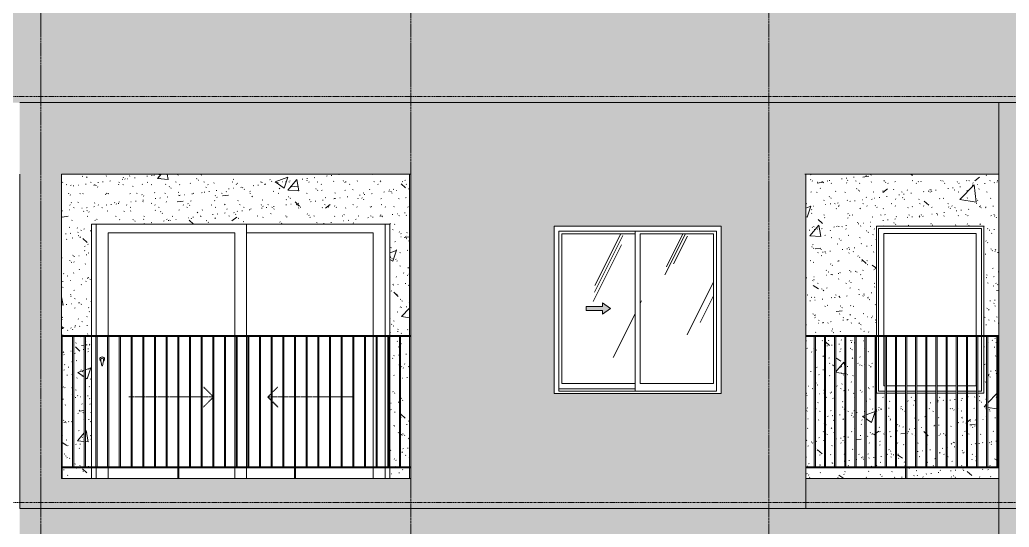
# Model space of a CAD drawing. Header units: millimetres. Extents: x 9199 to 175431, y -4466 to 35300.
# Drawn here: x 45162 to 53449, y 25793 to 30043 of the extents above; entities that cross this region are included whole.
import ezdxf

# ---------------------------------------------------------------- set-up
doc = ezdxf.new("R2010")
doc.units = ezdxf.units.MM
for name, pattern in [('1 NÉT CALL OUT', [6, 3, -3]), ('Centre', [31.75, 6.35, -4.7625, 15.875, -4.7625]), ('Dash', [6, 3, -3]), ('Grid Line', [22.225, 12.7, -3.175, 3.175, -3.175])]:
    doc.linetypes.add(name, pattern=pattern)
for name, color, linetype, lineweight in [('0-1', 7, 'Continuous', 5), ('A-DETL-GENF', 92, 'Continuous', 9), ('A-DETL-GENF-1', 92, '1 NÉT CALL OUT', 9), ('A-DOOR', 31, 'Continuous', 9), ('A-DOOR-FRAM', 31, 'Continuous', 9), ('A-DOOR-HDLN', 31, 'Dash', 18), ('A-FLOR-HRAL', 11, 'Continuous', 9), ('A-FLOR-HRAL-1', 253, 'Continuous', 9), ('A-FLOR-LEVL-2', 51, 'Centre', 9), ('A-GLAZ', 151, 'Continuous', 9), ('A-GLAZ-1', 253, 'Continuous', 9), ('A-GLAZ-2', 7, 'Continuous', 9), ('A-GLAZ-3', 7, '1 NÉT CALL OUT', 9), ('A-WALL', 113, 'Continuous', 9), ('A-WALL-PATT', 111, 'Continuous', 9), ('A-WALL-PATT-1', 9, 'Continuous', 9), ('A-WALL-PATT-2', 111, 'Continuous', 5), ('I-WALL', 2, 'Continuous', 9), ('I-WALL-1', 7, 'Continuous', 9), ('S-GRID-1', 1, 'Grid Line', 9)]:
    doc.layers.add(name, color=color, linetype=linetype, lineweight=lineweight)
pattern_1 = [(50, (51388.9, 1200), (1093.104, -95.634), [114.3, -1257.3]), (355, (51388.9, 1200), (-211.457, 1146.34), [91.44, -1005.84]), (100.451, (51480, 1192), (881.656, 1050.7), [97.14, -1068.54]), (46.184, (51389, 1504.8), (1626.475, -252.26), [171.45, -1885.95]), (96.636, (51524.5, 1483.8), (1424.42, 1484.565), [145.71, -1602.81]), (351.184, (51389, 1504.8), (1424.43, 1484.55), [137.16, -1508.76]), (21, (51541.3, 1428.6), (909.686, -613.59), [114.3, -1257.3]), (326, (51541.3, 1428.6), (370.81, 1105.13), [91.44, -1005.84]), (71.451, (51617.1, 1377.5), (1280.503, 491.528), [97.14, -1068.54]), (37.5, (51388.93, 1200), (18.5313, 507.33), [50.292, -943.356, 50.292, -970.788, -1009.65]), (37.5, (51388.93, 1200), (18.5313, 507.33), [-2014.728, 50.292, -959.358]), (7.5, (51388.93, 1200), (400.918, 601.084), [50.292, -531.876, 50.292, -920.496, -384.81]), (7.5, (51388.93, 1200), (400.918, 601.084), [-1552.956, 50.292, -334.518]), (327.5, (51049.1, 1200), (813.545, -34.374), [50.292, -330.708, 50.292, -1138.428, -1577.34]), (327.5, (51049.1, 1200), (813.545, -34.374), [-1569.72, 50.292, -1527.048]), (317.5, (50896.7, 1200), (888.775, 152.56), [50.292, -445.008, 50.292, -739.14, -1120.14]), (317.5, (50896.7, 1200), (888.775, 152.56), [-1284.732, 50.292, -1069.848])]
pattern_2 = [(37.5, (51388.93, 1200), (-4.79953, 146.8239), [5.029, -110.795, 5.029, -124.511, -123.825]), (37.5, (51388.93, 1200), (-4.79953, 146.8239), [-245.364, 5.029, -118.796]), (7.5, (51388.93, 1200), (134.8574, 215.0472), [5.029, -57.455, 5.029, -99.365, -40.005]), (7.5, (51388.93, 1200), (134.8574, 215.0472), [-166.878, 5.029, -34.976]), (327.5, (51295.21, 1200), (237.29776, 0.4316), [5.029, -33.071, 5.029, -132.131, -179.07]), (327.5, (51295.21, 1200), (237.29776, 0.4316), [-175.26, 5.029, -174.041]), (317.5, (51295.2, 1200), (229.067, 66.8792), [5.029, -14.021, 5.029, -84.887, -102.87]), (317.5, (51295.2, 1200), (229.067, 66.8792), [-108.966, 5.029, -97.841])]
pattern_3 = [(63.435, (53179.2, 1304.34), (-0.001, 1524.001), [532.46, -2875.304]), (63.435, (51655.2, 1304.34), (-0.001, 1524.001), [532.46, -2875.304]), (63.435, (53908.74, 1598.8), (-0.001, 1524.001), [532.46, -2875.304]), (63.435, (52384.74, 1598.8), (-0.001, 1524.001), [532.46, -2875.304]), (63.435, (53798.3, 1494.84), (-0.001, 1524.001), [532.46, -2875.304]), (63.435, (52274.3, 1494.84), (-0.001, 1524.001), [532.46, -2875.304]), (63.435, (53685.8, 2090.1), (-0.001, 1524.001), [258.8, -3148.965]), (63.435, (52161.8, 2090.1), (-0.001, 1524.001), [258.8, -3148.965]), (63.435, (53612.15, 1997.95), (-0.001, 1524.001), [532.46, -2875.304]), (63.435, (52088.15, 1997.95), (-0.001, 1524.001), [532.46, -2875.304]), (63.435, (53625.14, 2064.1), (-0.001, 1524.001), [532.46, -2875.304]), (63.435, (52101.14, 2064.1), (-0.001, 1524.001), [532.46, -2875.304]), (63.435, (53010.3, 1773.94), (-0.001, 1524.001), [532.46, -2875.304]), (63.435, (51486.3, 1773.94), (-0.001, 1524.001), [532.46, -2875.304]), (63.435, (53023.3, 1851.9), (-0.001, 1524.001), [532.46, -2875.304]), (63.435, (51499.3, 1851.9), (-0.001, 1524.001), [532.46, -2875.304]), (63.435, (53026.8, 1908.1), (-0.001, 1524.001), [532.46, -2875.304]), (63.435, (51502.8, 1908.1), (-0.001, 1524.001), [532.46, -2875.304])]

# ---------------------------------------------------------------- blocks, each defined once
blk = doc.blocks.new('M_Fixed - 900 x 1400-901191-TKCS_MẶT ĐỨNG HƯỚNG ĐÔNG')
at = {"layer": 'A-GLAZ-2'}
for p, q in [((52355.9, 7896), (53217.9, 7896)), ((52355.9, 7000), (52355.9, 7896)), ((53217.9, 7896), (53217.9, 7000)), ((52399.9, 7852), (53173.9, 7852)), ((52399.9, 7000), (52399.9, 7852)), ((53173.9, 7852), (53173.9, 7000)), ((52355.9, 6534), (52355.9, 6990)), ((52399.9, 6578), (52399.9, 6990)), ((53173.9, 6990), (53173.9, 6578)), ((53217.9, 6990), (53217.9, 6534)), ((52411, 6578), (52399.9, 6578)), ((52496, 6578), (52421, 6578)), ((52580.9, 6578), (52506, 6578)), ((52665.8, 6578), (52590.9, 6578)), ((52750.8, 6578), (52675.8, 6578)), ((52835.7, 6578), (52760.8, 6578)), ((52920.7, 6578), (52845.7, 6578)), ((53005.6, 6578), (52930.7, 6578)), ((53090.5, 6578), (53015.6, 6578)), ((53173.9, 6578), (53100.5, 6578)), ((52411, 6534), (52355.9, 6534)), ((52496, 6534), (52421, 6534)), ((52580.9, 6534), (52506, 6534)), ((52665.8, 6534), (52590.9, 6534)), ((52750.8, 6534), (52675.8, 6534)), ((52835.7, 6534), (52760.8, 6534)), ((52920.7, 6534), (52845.7, 6534)), ((53005.6, 6534), (52930.7, 6534)), ((53090.5, 6534), (53015.6, 6534)), ((53175.5, 6534), (53100.5, 6534)), ((53217.9, 6534), (53185.5, 6534))]:
    blk.add_line(p, q, dxfattribs=at)
blk = doc.blocks.new('Railing - 10mm-901206-TKCS_MẶT ĐỨNG HƯỚNG ĐÔNG')
at = {"layer": 'A-FLOR-HRAL-1'}
for p, q in [((51816.4, 5900), (51816.4, 6990)), ((51826.4, 5900), (51826.4, 6990))]:
    blk.add_line(p, q, dxfattribs=at)
blk = doc.blocks.new('Railing - 50 x 10mm-901224-TKCS_MẶT ĐỨNG HƯỚNG ĐÔNG')
at = {"layer": 'A-FLOR-HRAL-1'}
for p, q in [((52580.9, 6990), (52590.9, 6990)), ((52580.9, 5800), (52580.9, 6990)), ((52590.9, 5800), (52590.9, 6990))]:
    blk.add_line(p, q, dxfattribs=at)
blk = doc.blocks.new('Railing - Railing-884429-TKCS_MẶT ĐỨNG HƯỚNG ĐÔNG')
at = {"layer": 'A-FLOR-HRAL-1'}
for p, q in [((51746.9, 5900), (53361.9, 5900)), ((53361.9, 5890), (51746.9, 5890))]:
    blk.add_line(p, q, dxfattribs=at)
for name, p in [('Railing - 10mm-901206-TKCS_MẶT ĐỨNG HƯỚNG ĐÔNG', (0, 0)), ('Railing - 10mm-901206-TKCS_MẶT ĐỨNG HƯỚNG ĐÔNG', (84.9, 0)), ('Railing - 10mm-901206-TKCS_MẶT ĐỨNG HƯỚNG ĐÔNG', (169.9, 0)), ('Railing - 10mm-901206-TKCS_MẶT ĐỨNG HƯỚNG ĐÔNG', (254.8, 0)), ('Railing - 10mm-901206-TKCS_MẶT ĐỨNG HƯỚNG ĐÔNG', (339.8, 0)), ('Railing - 10mm-901206-TKCS_MẶT ĐỨNG HƯỚNG ĐÔNG', (424.7, 0)), ('Railing - 10mm-901206-TKCS_MẶT ĐỨNG HƯỚNG ĐÔNG', (509.6, 0)), ('Railing - 10mm-901206-TKCS_MẶT ĐỨNG HƯỚNG ĐÔNG', (594.6, 0)), ('Railing - 10mm-901206-TKCS_MẶT ĐỨNG HƯỚNG ĐÔNG', (679.5, 0)), ('Railing - 50 x 10mm-901224-TKCS_MẶT ĐỨNG HƯỚNG ĐÔNG', (0, 0)), ('Railing - 10mm-901206-TKCS_MẶT ĐỨNG HƯỚNG ĐÔNG', (849.4, 0)), ('Railing - 10mm-901206-TKCS_MẶT ĐỨNG HƯỚNG ĐÔNG', (934.3, 0)), ('Railing - 10mm-901206-TKCS_MẶT ĐỨNG HƯỚNG ĐÔNG', (1019.3, 0)), ('Railing - 10mm-901206-TKCS_MẶT ĐỨNG HƯỚNG ĐÔNG', (1104.2, 0)), ('Railing - 10mm-901206-TKCS_MẶT ĐỨNG HƯỚNG ĐÔNG', (1189.2, 0)), ('Railing - 10mm-901206-TKCS_MẶT ĐỨNG HƯỚNG ĐÔNG', (1274.1, 0)), ('Railing - 10mm-901206-TKCS_MẶT ĐỨNG HƯỚNG ĐÔNG', (1359, 0)), ('Railing - 10mm-901206-TKCS_MẶT ĐỨNG HƯỚNG ĐÔNG', (1444, 0)), ('Railing - 10mm-901206-TKCS_MẶT ĐỨNG HƯỚNG ĐÔNG', (1528.9, 0))]:
    blk.add_blockref(name, p)
blk = doc.blocks.new('Top Rail Type - Top Rail_Internal_-884430-TKCS_MẶT ĐỨNG HƯỚNG ĐÔNG')
at = {"layer": 'A-FLOR-HRAL-1'}
for p, q in [((53361.9, 7000), (51746.9, 7000)), ((51746.9, 6990), (53361.9, 6990))]:
    blk.add_line(p, q, dxfattribs=at)
blk = doc.blocks.new('NCV_TKTC_TANG 6 - 8_rvt-2-TKCS_MẶT ĐỨNG HƯỚNG ĐÔNG')
at = {"layer": 'A-WALL-PATT-1'}
h = blk.add_hatch(dxfattribs=at)
h.set_pattern_fill('FP_2', color=256, style=0, pattern_type=2)
h.set_pattern_definition(pattern_1)
h.paths.add_polyline_path([(45516.9, 26200), (45762.4, 26200), (45762.4, 26290), (45516.9, 26290), (45516.9, 26203.9)])
h.paths.add_polyline_path([(48262.4, 26200), (48426.9, 26200), (48426.9, 26290), (48262.4, 26290)])
h.paths.add_polyline_path([(45712.4, 26300), (45762.4, 26300), (45762.4, 27390), (45712.4, 27390), (45712.4, 26343.7)])
h.paths.add_polyline_path([(45516.9, 26300), (45604.7, 26300), (45604.7, 27390), (45516.9, 27390), (45516.9, 26541.6)])
h.paths.add_polyline_path([(48408.9, 26300), (48426.9, 26300), (48426.9, 27390), (48351.8, 27390), (48351.8, 26300), (48356.9, 26300)])
h.paths.add_polyline_path([(45702.4, 26300), (45702.4, 27390), (45614.7, 27390), (45614.7, 26300), (45651.3, 26300)])
h.paths.add_polyline_path([(48262.4, 26300), (48341.8, 26300), (48341.8, 27390), (48262.4, 27390), (48262.4, 26418.2)])
h.paths.add_polyline_path([(45511.9, 27390), (45511.9, 27400), (45762.4, 27400), (45762.4, 28330), (48262.4, 28330), (48262.4, 27400), (48426.9, 27400), (48426.9, 28750), (45511.5, 28750), (45511.5, 27390)])
h = blk.add_hatch(dxfattribs=at)
h.set_pattern_fill('FP_3', color=256, style=0, pattern_type=2)
h.set_pattern_definition(pattern_2)
h.paths.add_polyline_path([(45516.9, 26200), (45762.4, 26200), (45762.4, 26290), (45516.9, 26290), (45516.9, 26203.9)])
h.paths.add_polyline_path([(48262.4, 26200), (48426.9, 26200), (48426.9, 26290), (48262.4, 26290)])
h.paths.add_polyline_path([(45712.4, 26300), (45762.4, 26300), (45762.4, 27390), (45712.4, 27390), (45712.4, 26343.7)])
h.paths.add_polyline_path([(45516.9, 26300), (45604.7, 26300), (45604.7, 27390), (45516.9, 27390), (45516.9, 26541.6)])
h.paths.add_polyline_path([(48408.9, 26300), (48426.9, 26300), (48426.9, 27390), (48351.8, 27390), (48351.8, 26300), (48356.9, 26300)])
h.paths.add_polyline_path([(45702.4, 26300), (45702.4, 27390), (45614.7, 27390), (45614.7, 26300), (45651.3, 26300)])
h.paths.add_polyline_path([(48262.4, 26300), (48341.8, 26300), (48341.8, 27390), (48262.4, 27390), (48262.4, 26418.2)])
h.paths.add_polyline_path([(45511.9, 27390), (45511.9, 27400), (45762.4, 27400), (45762.4, 28330), (48262.4, 28330), (48262.4, 27400), (48426.9, 27400), (48426.9, 28750), (45511.5, 28750), (45511.5, 27390)])
h = blk.add_hatch(dxfattribs=at)
h.set_pattern_fill('FP_2', color=256, style=0, pattern_type=2)
h.set_pattern_definition(pattern_1)
h.paths.add_polyline_path([(51849.2, 26200), (52580.9, 26200), (52580.9, 26290), (51746.9, 26290), (51746.9, 26200), (51786, 26200)])
h.paths.add_polyline_path([(53332, 26200), (53361.9, 26200), (53361.9, 26290), (52590.9, 26290), (52590.9, 26200), (53246.1, 26200)])
h.paths.add_polyline_path([(52590.9, 26300), (52665.8, 26300), (52665.8, 26915), (52590.9, 26915), (52590.9, 26541.6)])
h.paths.add_polyline_path([(52675.8, 26300), (52750.8, 26300), (52750.8, 26915), (52675.8, 26915), (52675.8, 26541.6)])
h.paths.add_polyline_path([(52760.8, 26300), (52835.7, 26300), (52835.7, 26915), (52760.8, 26915), (52760.8, 26541.6)])
h.paths.add_polyline_path([(52845.7, 26300), (52920.7, 26300), (52920.7, 26915), (52845.7, 26915), (52845.7, 26481.4)])
h.paths.add_polyline_path([(53175.5, 26300), (53175.5, 26915), (53100.5, 26915), (53100.5, 26300)])
h.paths.add_polyline_path([(52930.7, 26300), (53005.6, 26300), (53005.6, 26915), (52930.7, 26915), (52930.7, 26409)])
h.paths.add_polyline_path([(53090.5, 26300), (53090.5, 26915), (53015.6, 26915), (53015.6, 26300), (53058.6, 26300)])
h.paths.add_polyline_path([(51746.9, 26300), (51816.4, 26300), (51816.4, 27390), (51746.9, 27390), (51746.9, 26541.6)])
h.paths.add_polyline_path([(51986.3, 26300), (51986.3, 27390), (51911.4, 27390), (51911.4, 26300), (51917.5, 26300)])
h.paths.add_polyline_path([(53318.7, 26300), (53345.4, 26300), (53345.4, 27390), (53270.4, 27390), (53270.4, 26300)])
h.paths.add_polyline_path([(52580.9, 26300), (52580.9, 26915), (52506, 26915), (52506, 26300)])
h.paths.add_polyline_path([(52496, 26300), (52496, 26915), (52421, 26915), (52421, 26300)])
h.paths.add_polyline_path([(52411, 26300), (52411, 26915), (52336.9, 26915), (52336.1, 26300)])
h.paths.add_polyline_path([(53361.9, 26300), (53361.9, 27390), (53355.4, 27390), (53355.4, 26300)])
h.paths.add_polyline_path([(52326.1, 26300), (52326.1, 27390), (52251.1, 27390), (52251.1, 26300)])
h.paths.add_polyline_path([(53260.4, 26300), (53260.4, 27390), (53236.9, 27390), (53236.9, 26915), (53185.5, 26915), (53185.5, 26300), (53246.1, 26300)])
h.paths.add_polyline_path([(52241.1, 26300), (52241.1, 27390), (52166.2, 27390), (52166.2, 26300)])
h.paths.add_polyline_path([(52156.2, 26300), (52156.2, 27390), (52081.3, 27390), (52081.3, 26300)])
h.paths.add_polyline_path([(52071.3, 26300), (52071.3, 27390), (51996.3, 27390), (51996.3, 26300)])
h.paths.add_polyline_path([(51901.4, 26300), (51901.4, 27390), (51826.4, 27390), (51826.4, 26300)])
h.paths.add_polyline_path([(53236.9, 27400), (53361.9, 27400), (53361.9, 28750), (51746.9, 28750), (51746.9, 27400), (52336.9, 27400), (52336.9, 28315), (53236.9, 28315), (53236.9, 27623.6)])
h = blk.add_hatch(dxfattribs=at)
h.set_pattern_fill('FP_3', color=256, style=0, pattern_type=2)
h.set_pattern_definition(pattern_2)
h.paths.add_polyline_path([(51849.2, 26200), (52580.9, 26200), (52580.9, 26290), (51746.9, 26290), (51746.9, 26200), (51786, 26200)])
h.paths.add_polyline_path([(53332, 26200), (53361.9, 26200), (53361.9, 26290), (52590.9, 26290), (52590.9, 26200), (53246.1, 26200)])
h.paths.add_polyline_path([(52590.9, 26300), (52665.8, 26300), (52665.8, 26915), (52590.9, 26915), (52590.9, 26541.6)])
h.paths.add_polyline_path([(52675.8, 26300), (52750.8, 26300), (52750.8, 26915), (52675.8, 26915), (52675.8, 26541.6)])
h.paths.add_polyline_path([(52760.8, 26300), (52835.7, 26300), (52835.7, 26915), (52760.8, 26915), (52760.8, 26541.6)])
h.paths.add_polyline_path([(52845.7, 26300), (52920.7, 26300), (52920.7, 26915), (52845.7, 26915), (52845.7, 26481.4)])
h.paths.add_polyline_path([(53175.5, 26300), (53175.5, 26915), (53100.5, 26915), (53100.5, 26300)])
h.paths.add_polyline_path([(52930.7, 26300), (53005.6, 26300), (53005.6, 26915), (52930.7, 26915), (52930.7, 26409)])
h.paths.add_polyline_path([(53090.5, 26300), (53090.5, 26915), (53015.6, 26915), (53015.6, 26300), (53058.6, 26300)])
h.paths.add_polyline_path([(51746.9, 26300), (51816.4, 26300), (51816.4, 27390), (51746.9, 27390), (51746.9, 26541.6)])
h.paths.add_polyline_path([(51986.3, 26300), (51986.3, 27390), (51911.4, 27390), (51911.4, 26300), (51917.5, 26300)])
h.paths.add_polyline_path([(53318.7, 26300), (53345.4, 26300), (53345.4, 27390), (53270.4, 27390), (53270.4, 26300)])
h.paths.add_polyline_path([(52580.9, 26300), (52580.9, 26915), (52506, 26915), (52506, 26300)])
h.paths.add_polyline_path([(52496, 26300), (52496, 26915), (52421, 26915), (52421, 26300)])
h.paths.add_polyline_path([(52411, 26300), (52411, 26915), (52336.9, 26915), (52336.1, 26300)])
h.paths.add_polyline_path([(53361.9, 26300), (53361.9, 27390), (53355.4, 27390), (53355.4, 26300)])
h.paths.add_polyline_path([(52326.1, 26300), (52326.1, 27390), (52251.1, 27390), (52251.1, 26300)])
h.paths.add_polyline_path([(53260.4, 26300), (53260.4, 27390), (53236.9, 27390), (53236.9, 26915), (53185.5, 26915), (53185.5, 26300), (53246.1, 26300)])
h.paths.add_polyline_path([(52241.1, 26300), (52241.1, 27390), (52166.2, 27390), (52166.2, 26300)])
h.paths.add_polyline_path([(52156.2, 26300), (52156.2, 27390), (52081.3, 27390), (52081.3, 26300)])
h.paths.add_polyline_path([(52071.3, 26300), (52071.3, 27390), (51996.3, 27390), (51996.3, 26300)])
h.paths.add_polyline_path([(51901.4, 26300), (51901.4, 27390), (51826.4, 27390), (51826.4, 26300)])
h.paths.add_polyline_path([(53236.9, 27400), (53361.9, 27400), (53361.9, 28750), (51746.9, 28750), (51746.9, 27400), (52336.9, 27400), (52336.9, 28315), (53236.9, 28315), (53236.9, 27623.6)])
at = {"layer": 'I-WALL-1'}
for p, q in [((48426.9, 27400), (48426.9, 28750)), ((45762.4, 27400), (45762.4, 28330)), ((45762.4, 28330), (48262.4, 28330)), ((48262.4, 28330), (48262.4, 27400)), ((52336.9, 27400), (52336.9, 28315)), ((52336.9, 28315), (53236.9, 28315)), ((53236.9, 28315), (53236.9, 27400)), ((45762.4, 26300), (45762.4, 27390)), ((48262.4, 27390), (48262.4, 26300)), ((48426.9, 26300), (48426.9, 27390)), ((52336.9, 26915), (52336.9, 27390)), ((53236.9, 27390), (53236.9, 26915)), ((52411, 26915), (52336.9, 26915)), ((52496, 26915), (52421, 26915)), ((52580.9, 26915), (52506, 26915)), ((52665.8, 26915), (52590.9, 26915)), ((52750.8, 26915), (52675.8, 26915)), ((52835.7, 26915), (52760.8, 26915)), ((52920.7, 26915), (52845.7, 26915)), ((53005.6, 26915), (52930.7, 26915)), ((53090.5, 26915), (53015.6, 26915)), ((53175.5, 26915), (53100.5, 26915)), ((53236.9, 26915), (53185.5, 26915)), ((45762.4, 26200), (45762.4, 26290)), ((48262.4, 26290), (48262.4, 26200)), ((48426.9, 26200), (48426.9, 26290))]:
    blk.add_line(p, q, dxfattribs=at)
at = {"layer": 'A-FLOR-HRAL-1'}
for name in ['Top Rail Type - Top Rail_Internal_-884430-TKCS_MẶT ĐỨNG HƯỚNG ĐÔNG', 'Railing - Railing-884429-TKCS_MẶT ĐỨNG HƯỚNG ĐÔNG']:
    blk.add_blockref(name, (0, 20400), dxfattribs=at)
at = {"layer": 'A-GLAZ-1'}
blk.add_blockref('M_Fixed - 900 x 1400-901191-TKCS_MẶT ĐỨNG HƯỚNG ĐÔNG', (0, 20400), dxfattribs=at)
blk = doc.blocks.new('1_FAMILY RVT - W01-WxH 1400x1400xmm-V130-TKCS_MẶT ĐỨNG HƯỚNG ĐÔNG')
at = {"layer": 'A-DETL-GENF-1'}
blk.add_hatch(color=256, dxfattribs=at).paths.add_polyline_path([(50041.9, 27576.5), (50109.6, 27623.9), (50041.9, 27671.4), (50041.9, 27640.9), (49906.4, 27640.9), (49906.4, 27607), (50041.9, 27607)])
at = {"layer": 'A-GLAZ'}
h = blk.add_hatch(dxfattribs=at)
h.set_pattern_fill('FP_4', color=256, style=0, pattern_type=2)
h.set_pattern_definition(pattern_3)
h.paths.add_polyline_path([(50315.1, 26997), (50315.1, 28250.9), (49700.9, 28250.9), (49700.9, 26997)])
h.paths.add_polyline_path([(50041.9, 27576.5), (50041.9, 27607), (49906.4, 27607), (49906.4, 27640.9), (50041.9, 27640.9), (50041.9, 27671.4), (50109.2, 27623.6), (50085.4, 27607)])
h = blk.add_hatch(dxfattribs=at)
h.set_pattern_fill('FP_4', color=256, style=0, pattern_type=2)
h.set_pattern_definition(pattern_3)
h.paths.add_polyline_path([(50359.6, 26997), (50973.9, 26997), (50973.9, 28250.9), (50359.6, 28250.9), (50359.6, 27623.6)])
at = {"layer": 'A-DETL-GENF'}
for p, q in [((49906.4, 27640.9), (49906.4, 27607)), ((49906.4, 27640.9), (50041.9, 27640.9)), ((50041.9, 27640.9), (49906.4, 27640.9)), ((49906.4, 27640.9), (49906.4, 27607)), ((49906.4, 27607), (50041.9, 27607)), ((49906.4, 27607), (50041.9, 27607)), ((50041.9, 27671.4), (50041.9, 27640.9)), ((50109.6, 27623.9), (50041.9, 27671.4)), ((50109.6, 27623.9), (50041.9, 27671.4)), ((50041.9, 27671.4), (50041.9, 27640.9)), ((50109.6, 27623.9), (50041.9, 27576.5)), ((50041.9, 27576.5), (50109.6, 27623.9)), ((50041.9, 27607), (50041.9, 27576.5)), ((50041.9, 27607), (50041.9, 27576.5))]:
    blk.add_line(p, q, dxfattribs=at)
at = {"layer": 'A-GLAZ'}
for p, q in [((51037.4, 28314.4), (49637.4, 28314.4)), ((49637.4, 28314.4), (49637.4, 26914.4)), ((49678.3, 28273.5), (50996.4, 28273.5)), ((49678.3, 26933.5), (49678.3, 28273.5)), ((50315.1, 28273.5), (50315.1, 26933.5)), ((50996.4, 26933.5), (50996.4, 28273.5)), ((51037.4, 28314.4), (51037.4, 26914.4)), ((49700.9, 28250.9), (49700.9, 26997)), ((50315.1, 28250.9), (49700.9, 28250.9)), ((50359.6, 26997), (50359.6, 28250.9)), ((50359.6, 28250.9), (50973.9, 28250.9)), ((50973.9, 28250.9), (50973.9, 26997)), ((50315.1, 26952.5), (49678.3, 26952.5)), ((50315.1, 26952.5), (49678.3, 26952.5)), ((49700.9, 26997), (50315.1, 26997)), ((50973.9, 26997), (50359.6, 26997)), ((51037.4, 26914.4), (49637.4, 26914.4)), ((50996.4, 26933.5), (49678.3, 26933.5))]:
    blk.add_line(p, q, dxfattribs=at)
blk = doc.blocks.new('Railing - 10mm-1251313-TKCS_MẶT ĐỨNG HƯỚNG ĐÔNG')
at = {"layer": 'A-FLOR-HRAL'}
for p, q in [((70204.4, 2500), (70204.4, 3590)), ((70214.4, 2500), (70214.4, 3590))]:
    blk.add_line(p, q, dxfattribs=at)
blk = doc.blocks.new('Railing - 50 x 10mm-V52-TKCS_MẶT ĐỨNG HƯỚNG ĐÔNG')
at = {"layer": 'A-FLOR-HRAL'}
for p, q in [((71081.4, 6990), (71091.4, 6990)), ((71081.4, 5800), (71081.4, 6990)), ((71091.4, 5800), (71091.4, 6990))]:
    blk.add_line(p, q, dxfattribs=at)
blk = doc.blocks.new('Railing - 50 x 10mm-V59-TKCS_MẶT ĐỨNG HƯỚNG ĐÔNG')
at = {"layer": 'A-FLOR-HRAL'}
for p in [(22436.9, 6990), (22442.4, 5800)]:
    blk.add_line(p, (22442.4, 6990), dxfattribs=at)
blk = doc.blocks.new('Railing - Railing-3828637-TKCS_MẶT ĐỨNG HƯỚNG ĐÔNG')
at = {"layer": 'A-FLOR-HRAL'}
for p, q in [((45511.9, 26290), (45511.9, 26300)), ((45511.9, 26300), (48436.9, 26300)), ((48436.9, 26290), (45511.9, 26290))]:
    blk.add_line(p, q, dxfattribs=at)
for name, p in [('Railing - 50 x 10mm-V59-TKCS_MẶT ĐỨNG HƯỚNG ĐÔNG', (23074.6, 20400)), ('Railing - 10mm-1251313-TKCS_MẶT ĐỨNG HƯỚNG ĐÔNG', (-24599.7, 23800)), ('Railing - 10mm-1251313-TKCS_MẶT ĐỨNG HƯỚNG ĐÔNG', (-24501.9, 23800)), ('Railing - 10mm-1251313-TKCS_MẶT ĐỨNG HƯỚNG ĐÔNG', (-24404.2, 23800)), ('Railing - 10mm-1251313-TKCS_MẶT ĐỨNG HƯỚNG ĐÔNG', (-24306.4, 23800)), ('Railing - 10mm-1251313-TKCS_MẶT ĐỨNG HƯỚNG ĐÔNG', (-24208.7, 23800)), ('Railing - 10mm-1251313-TKCS_MẶT ĐỨNG HƯỚNG ĐÔNG', (-24110.9, 23800)), ('Railing - 10mm-1251313-TKCS_MẶT ĐỨNG HƯỚNG ĐÔNG', (-24013.2, 23800)), ('Railing - 10mm-1251313-TKCS_MẶT ĐỨNG HƯỚNG ĐÔNG', (-23915.4, 23800)), ('Railing - 10mm-1251313-TKCS_MẶT ĐỨNG HƯỚNG ĐÔNG', (-23817.7, 23800)), ('Railing - 50 x 10mm-V52-TKCS_MẶT ĐỨNG HƯỚNG ĐÔNG', (-24596.9, 20400)), ('Railing - 10mm-1251313-TKCS_MẶT ĐỨNG HƯỚNG ĐÔNG', (-23622.2, 23800)), ('Railing - 10mm-1251313-TKCS_MẶT ĐỨNG HƯỚNG ĐÔNG', (-23524.4, 23800)), ('Railing - 10mm-1251313-TKCS_MẶT ĐỨNG HƯỚNG ĐÔNG', (-23426.6, 23800)), ('Railing - 10mm-1251313-TKCS_MẶT ĐỨNG HƯỚNG ĐÔNG', (-23328.9, 23800)), ('Railing - 10mm-1251313-TKCS_MẶT ĐỨNG HƯỚNG ĐÔNG', (-23231.1, 23800)), ('Railing - 10mm-1251313-TKCS_MẶT ĐỨNG HƯỚNG ĐÔNG', (-23133.4, 23800)), ('Railing - 10mm-1251313-TKCS_MẶT ĐỨNG HƯỚNG ĐÔNG', (-23035.6, 23800)), ('Railing - 10mm-1251313-TKCS_MẶT ĐỨNG HƯỚNG ĐÔNG', (-22937.9, 23800)), ('Railing - 10mm-1251313-TKCS_MẶT ĐỨNG HƯỚNG ĐÔNG', (-22840.1, 23800)), ('Railing - 50 x 10mm-V52-TKCS_MẶT ĐỨNG HƯỚNG ĐÔNG', (-23619.4, 20400)), ('Railing - 10mm-1251313-TKCS_MẶT ĐỨNG HƯỚNG ĐÔNG', (-22644.6, 23800)), ('Railing - 10mm-1251313-TKCS_MẶT ĐỨNG HƯỚNG ĐÔNG', (-22546.9, 23800)), ('Railing - 10mm-1251313-TKCS_MẶT ĐỨNG HƯỚNG ĐÔNG', (-22449.1, 23800)), ('Railing - 10mm-1251313-TKCS_MẶT ĐỨNG HƯỚNG ĐÔNG', (-22351.4, 23800)), ('Railing - 10mm-1251313-TKCS_MẶT ĐỨNG HƯỚNG ĐÔNG', (-22253.6, 23800)), ('Railing - 10mm-1251313-TKCS_MẶT ĐỨNG HƯỚNG ĐÔNG', (-22155.9, 23800)), ('Railing - 10mm-1251313-TKCS_MẶT ĐỨNG HƯỚNG ĐÔNG', (-22058.1, 23800)), ('Railing - 10mm-1251313-TKCS_MẶT ĐỨNG HƯỚNG ĐÔNG', (-21960.3, 23800)), ('Railing - 10mm-1251313-TKCS_MẶT ĐỨNG HƯỚNG ĐÔNG', (-21862.6, 23800))]:
    blk.add_blockref(name, p)
blk = doc.blocks.new('Top Rail Type - Top Rail_Internal_-3828640-TKCS_MẶT ĐỨNG HƯỚNG ĐÔNG')
at = {"layer": 'A-FLOR-HRAL'}
for p, q in [((45511.9, 27390), (45511.9, 27400)), ((48436.9, 27400), (45511.9, 27400)), ((45511.9, 27390), (48436.9, 27390))]:
    blk.add_line(p, q, dxfattribs=at)
blk = doc.blocks.new('DEG_02-DEG_03 - DEG_02-2500x2400mm-CỬA ĐI 02 CÁNH TRƯỢT-V60-TKCS_MẶT ĐỨNG HƯỚNG ĐÔNG')
at = {"layer": 'A-DOOR'}
for p, q in [((45801.9, 7000), (45801.9, 7930)), ((47061.9, 7930), (47061.9, 7000)), ((45901.9, 7860), (46961.9, 7860)), ((45901.9, 7860), (45901.9, 7000)), ((46961.9, 7000), (46961.9, 7860)), ((47061.9, 7860), (48121.9, 7860)), ((48121.9, 7000), (48121.9, 7860)), ((46961.9, 5900), (46961.9, 6990)), ((47061.9, 6990), (47061.9, 5900)), ((48121.9, 5900), (48121.9, 6990)), ((45801.9, 5800), (45801.9, 5890)), ((45901.9, 5890), (45901.9, 5800)), ((46961.9, 5800), (46961.9, 5890)), ((47061.9, 5890), (47061.9, 5800)), ((48121.9, 5800), (48121.9, 5890))]:
    blk.add_line(p, q, dxfattribs=at)
at = {"layer": 'A-DOOR', "flags": 128}
blk.add_lwpolyline([(45853.4, 6808.7), (45853.4, 6808.7), (45853.4, 6808.7), (45853.4, 6808.7), (45853.4, 6808.7), (45853.4, 6808.7), (45853.4, 6808.7), (45853.4, 6808.7), (45853.3, 6808.7), (45853.3, 6808.7), (45853.3, 6808.7), (45853.3, 6808.7), (45853.2, 6808.7), (45853.2, 6808.7), (45853.2, 6808.7), (45853.1, 6808.7), (45853.1, 6808.7), (45853.1, 6808.7), (45853, 6808.7), (45853, 6808.7), (45852.9, 6808.7), (45852.9, 6808.7), (45852.8, 6808.7), (45852.8, 6808.7), (45852.7, 6808.7), (45852.7, 6808.7), (45852.6, 6808.7), (45852.6, 6808.7), (45852.5, 6808.7), (45852.5, 6808.7), (45852.4, 6808.7), (45852.4, 6808.7), (45852.3, 6808.7), (45852.2, 6808.7), (45852.2, 6808.7), (45852.1, 6808.7), (45852.1, 6808.7), (45852, 6808.7), (45852, 6808.7), (45851.9, 6808.7), (45851.8, 6808.7), (45851.8, 6808.7), (45851.7, 6808.7), (45851.7, 6808.7), (45851.6, 6808.7), (45851.5, 6808.7), (45851.5, 6808.7), (45851.4, 6808.7), (45851.4, 6808.7), (45851.3, 6808.7), (45851.3, 6808.7), (45851.2, 6808.7), (45851.2, 6808.7), (45851.1, 6808.7), (45851.1, 6808.7), (45851, 6808.7), (45851, 6808.7), (45850.9, 6808.7), (45850.9, 6808.7), (45850.8, 6808.7), (45850.8, 6808.7), (45850.8, 6808.7), (45850.7, 6808.7), (45850.7, 6808.7), (45850.7, 6808.7), (45850.6, 6808.7), (45850.6, 6808.7), (45850.6, 6808.7), (45850.5, 6808.7), (45850.5, 6808.7), (45850.5, 6808.7), (45850.5, 6808.7), (45850.5, 6808.7), (45850.5, 6808.7), (45850.5, 6808.7), (45850.4, 6808.7), (45850.4, 6808.7)], dxfattribs=at)
at = {"layer": 'A-DOOR'}
for centre, radius, start, end in [((45851.9, 6800), 20, 0, 180), ((45851.9, 6800), 20, 180, 240), ((45850.4, 6799.2), 9.45, 90, 180), ((46005.7, 6799.2), 164.8, 180, 199.13397), ((45853.4, 6799.2), 9.45, 0, 90), ((45698.1, 6799.2), 164.8, 340.86603, 0), ((45851.9, 6800), 20, 300, 360), ((45852.3, 6746), 2.34, 199.13397, 261.03098), ((45851.6, 6746), 2.34, 278.96902, 340.86603)]:
    blk.add_arc(centre, radius, start, end, dxfattribs=at)
at = {"layer": 'A-DOOR-FRAM'}
for p, q in [((45801.9, 7930), (45801.9, 7000)), ((48221.9, 7930), (48221.9, 7000)), ((48261.9, 7000), (48261.9, 7930)), ((48221.9, 6990), (48221.9, 5900)), ((48261.9, 5900), (48261.9, 6990)), ((45801.9, 5890), (45801.9, 5800)), ((48221.9, 5890), (48221.9, 5800)), ((48261.9, 5800), (48261.9, 5890))]:
    blk.add_line(p, q, dxfattribs=at)
at = {"layer": 'A-DOOR-HDLN'}
for p, q in [((46777.7, 6491.2), (46699.8, 6569.1)), ((47276.5, 6521.5), (47324, 6569.1)), ((46074.7, 6484.2), (46093.5, 6484.2)), ((46103.5, 6484.2), (46191.2, 6484.2)), ((46201.2, 6484.2), (46289, 6484.2)), ((46299, 6484.2), (46386.7, 6484.2)), ((46396.7, 6484.2), (46484.5, 6484.2)), ((46494.5, 6484.2), (46582.2, 6484.2)), ((46592.2, 6484.2), (46680, 6484.2)), ((46690, 6484.2), (46777.7, 6484.2)), ((46777.7, 6477.3), (46699.8, 6399.4)), ((47239.2, 6484.2), (47266.5, 6511.5)), ((47239.2, 6484.2), (47266.5, 6456.9)), ((47266.5, 6484.2), (47239.2, 6484.2)), ((47364.3, 6484.2), (47276.5, 6484.2)), ((47462, 6484.2), (47374.3, 6484.2)), ((47559.8, 6484.2), (47472, 6484.2)), ((47657.5, 6484.2), (47569.8, 6484.2)), ((47755.3, 6484.2), (47667.5, 6484.2)), ((47853, 6484.2), (47765.3, 6484.2)), ((47949.2, 6484.2), (47863, 6484.2)), ((47276.5, 6446.9), (47324, 6399.4))]:
    blk.add_line(p, q, dxfattribs=at)

msp = doc.modelspace()

# ---------------------------------------------------------------- hatches: boundary and pattern name
at = {"layer": 'A-WALL-PATT'}
h = msp.add_hatch(color=256, dxfattribs=at)
h.paths.add_polyline_path([(45161.9, 25950), (48636.9, 25950), (48636.9, 29350), (45161.9, 29350), (45161.9, 26541.6)])
h.paths.add_polyline_path([(45511.5, 26200), (45511.5, 28750), (48436.9, 28750), (48436.9, 26200), (45838.9, 26200)])
h = msp.add_hatch(color=256, dxfattribs=at)
h.paths.add_polyline_path([(53361.9, 25950), (56836.9, 25950), (56836.9, 29350), (53361.9, 29350), (53361.9, 26541.6)])
h.paths.add_polyline_path([(54304.3, 26200), (53711.5, 26200), (53711.5, 28750), (56636.9, 28750), (56636.9, 26200), (55362.4, 26200)])
msp.add_hatch(color=256, dxfattribs=at).paths.add_polyline_path([(51746.9, 25950), (53361.9, 25950), (53361.9, 26200), (51746.9, 26200), (51746.9, 25951.5)])
h = msp.add_hatch(color=256, dxfattribs=at)
h.paths.add_polyline_path([(45161.9, 22550), (48636.9, 22550), (48636.9, 25950), (45161.9, 25950), (45161.9, 23295.5)])
h.paths.add_polyline_path([(45511.5, 22800), (45511.5, 25350), (48436.9, 25350), (48436.9, 22800), (45838.9, 22800)])
h = msp.add_hatch(color=256, dxfattribs=at)
h.paths.add_polyline_path([(56836.9, 22550), (56836.9, 25950), (53361.9, 25950), (53361.9, 22550), (55362.4, 22550)])
h.paths.add_polyline_path([(55362.4, 22800), (53711.5, 22800), (53711.5, 25350), (56636.9, 25350), (56636.9, 22800)])
at = {"layer": 'A-WALL-PATT-2'}
for points in [[(17226.9, 29350), (78236.9, 29350), (78236.9, 30750), (17226.9, 30750), (17226.9, 29787.7)], [(51736.9, 28750), (53361.9, 28750), (53361.9, 29350), (51736.9, 29350)], [(53361.9, 25350), (53361.9, 25950), (51736.9, 25950), (51736.9, 25350), (53246.1, 25350)]]:
    msp.add_hatch(color=256, dxfattribs=at).paths.add_polyline_path(points)
h = msp.add_hatch(color=256, dxfattribs=at)
h.paths.add_polyline_path([(48636.9, 25950), (51746.9, 25950), (51746.9, 28750), (51736.9, 28750), (51736.9, 29350), (48636.9, 29350), (48636.9, 26541.6)])
h.paths.add_polyline_path([(49637.4, 26914.4), (49637.4, 28314.4), (51037.4, 28314.4), (51037.4, 26914.4), (49678.3, 26914.4)])
h = msp.add_hatch(color=256, dxfattribs=at)
h.paths.add_polyline_path([(49013.4, 22550), (51746.9, 22550), (51746.9, 25350), (51736.9, 25350), (51736.9, 25950), (48636.9, 25950), (48636.9, 22550)])
h.paths.add_polyline_path([(49678.3, 23514.4), (49637.4, 23514.4), (49637.4, 24914.4), (51037.4, 24914.4), (51037.4, 23514.4), (50996.4, 23514.4)])

# ---------------------------------------------------------------- linework, layer by layer
at = {"layer": 'A-FLOR-LEVL-2'}
for p, q in [((9199.1, 29400), (84597.8, 29400)), ((9199.1, 26000), (84597.8, 26000))]:
    msp.add_line(p, q, dxfattribs=at)
at = {"layer": 'A-WALL'}
for p, q in [((51736.9, 29350), (45161.9, 29350)), ((59936.9, 29350), (53361.9, 29350)), ((45161.9, 28750), (45161.9, 25950)), ((45511.5, 26200), (45511.5, 28750)), ((45511.5, 28750), (48436.9, 28750)), ((48436.9, 28750), (48436.9, 26200)), ((51746.9, 25950), (51746.9, 28750)), ((53361.9, 28750), (53361.9, 25950)), ((48436.9, 26200), (45511.5, 26200)), ((51736.9, 25950), (45161.9, 25950)), ((45161.9, 25950), (51736.9, 25950)), ((59936.9, 25950), (53361.9, 25950)), ((53361.9, 25950), (59936.9, 25950))]:
    msp.add_line(p, q, dxfattribs=at)
at = {"layer": 'I-WALL'}
for p, q in [((45161.9, 29350), (76536.9, 29350)), ((53361.9, 28750), (53361.9, 29350)), ((51736.9, 28750), (53361.9, 28750)), ((53361.9, 26200), (51746.9, 26200)), ((53361.9, 25950), (51736.9, 25950)), ((53361.9, 25350), (53361.9, 25950))]:
    msp.add_line(p, q, dxfattribs=at)
at = {"layer": 'S-GRID-1'}
for p, q in [((45336.9, 3359.4), (45336.9, 30542.5)), ((48436.9, 1454.4), (48436.9, 30542.5)), ((51436.9, 1454.4), (51436.9, 30542.5))]:
    msp.add_line(p, q, dxfattribs=at)

# ---------------------------------------------------------------- block references
at = {"layer": '0-1'}
msp.add_blockref('NCV_TKTC_TANG 6 - 8_rvt-2-TKCS_MẶT ĐỨNG HƯỚNG ĐÔNG', (0, 0), dxfattribs=at)
at = {"layer": 'A-DOOR'}
msp.add_blockref('DEG_02-DEG_03 - DEG_02-2500x2400mm-CỬA ĐI 02 CÁNH TRƯỢT-V60-TKCS_MẶT ĐỨNG HƯỚNG ĐÔNG', (0, 20400), dxfattribs=at)
at = {"layer": 'A-FLOR-HRAL'}
for name in ['Railing - Railing-3828637-TKCS_MẶT ĐỨNG HƯỚNG ĐÔNG', 'Top Rail Type - Top Rail_Internal_-3828640-TKCS_MẶT ĐỨNG HƯỚNG ĐÔNG']:
    msp.add_blockref(name, (0, 0), dxfattribs=at)
at = {"layer": 'A-GLAZ-3'}
msp.add_blockref('1_FAMILY RVT - W01-WxH 1400x1400xmm-V130-TKCS_MẶT ĐỨNG HƯỚNG ĐÔNG', (0, 0), dxfattribs=at)

doc.saveas('drawing.dxf')
